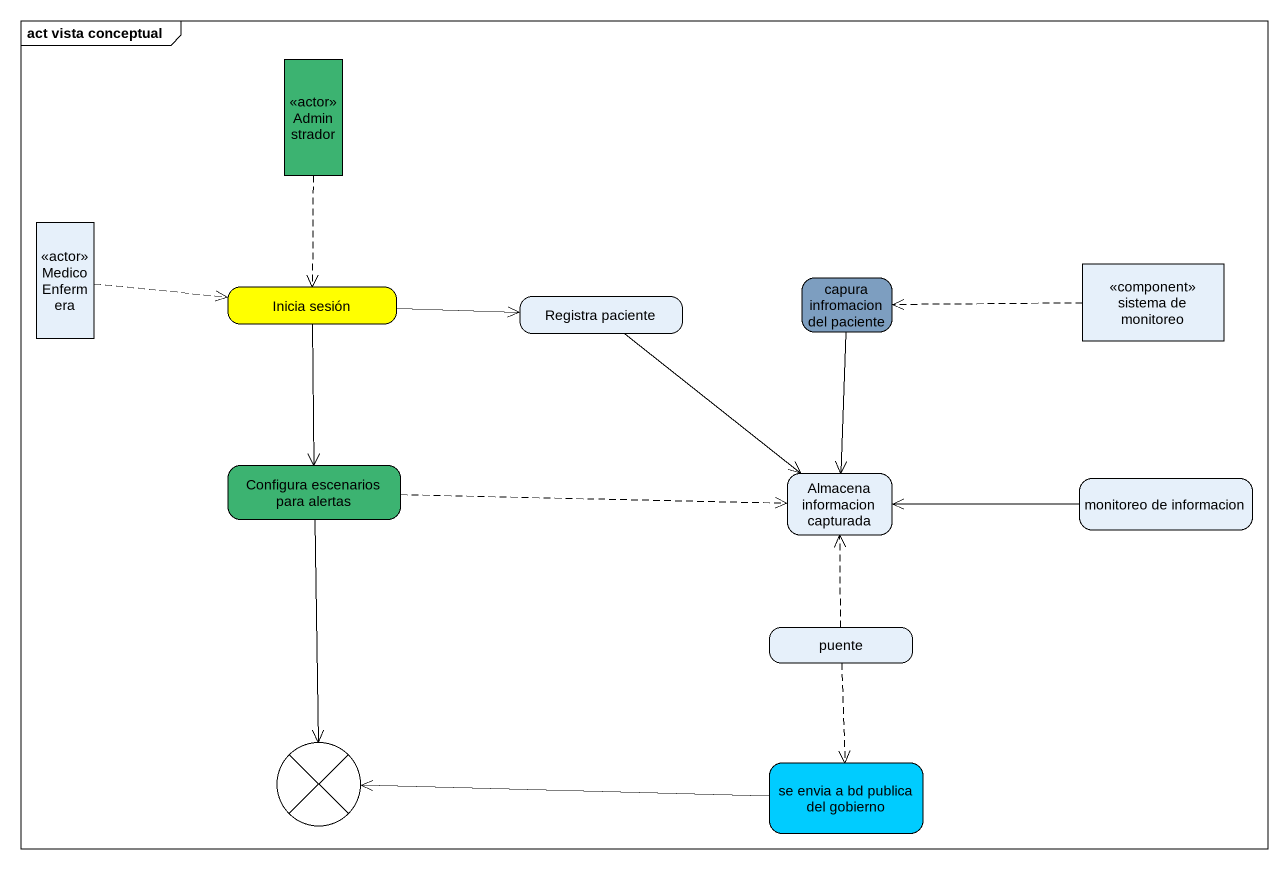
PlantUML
@startuml
mainframe act vista conceptual
hide empty description
state Adminstrador <<actor>> #3CB371
state "Medico Enfermera" as Medico_Enfermera <<actor>>
state "Inicia sesión" as Inicia_sesión #FFFF00
state "capura infromacion del paciente" as capura_infromacion_del #7D9EC0
state "sistema de monitoreo" as sistema_de_monitoreo <<component>>
state "Registra paciente" as Registra_paciente
state "Configura escenarios para alertas" as Configura_escenarios_para #3CB371
state "Almacena informacion capturada" as Almacena_informacion
state "monitoreo de informacion" as monitoreo_de_informacion
state puente
state flowfinal1 <<end>>
state "se envia a bd publica del gobierno" as se_envia_a_bd_publica_del #00CCFF
Adminstrador -[dashed]-> Inicia_sesión
Medico_Enfermera -right[dashed]-> Inicia_sesión
Inicia_sesión -right-> Registra_paciente
Inicia_sesión --> Configura_escenarios_para
capura_infromacion_del --> Almacena_informacion
sistema_de_monitoreo -left[dashed]-> capura_infromacion_del
Registra_paciente --> Almacena_informacion
Configura_escenarios_para -right[dashed]-> Almacena_informacion
Configura_escenarios_para --> flowfinal1
monitoreo_de_informacion -left-> Almacena_informacion
puente -up[dashed]-> Almacena_informacion
puente -[dashed]-> se_envia_a_bd_publica_del
se_envia_a_bd_publica_del -left-> flowfinal1
@enduml
